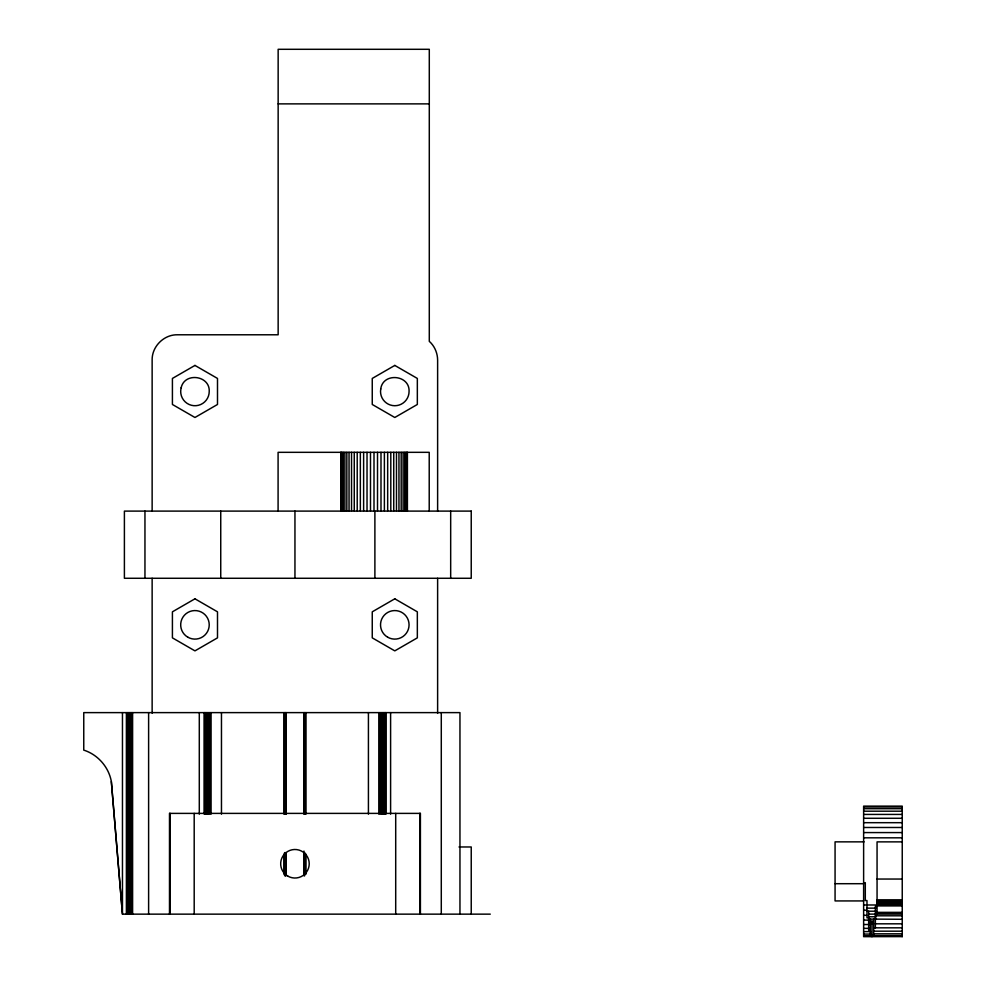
<?xml version="1.0" encoding="UTF-8"?>
<svg xmlns="http://www.w3.org/2000/svg" width="986" height="986" viewBox="0 0 986 986"><rect width="100%" height="100%" fill="white"/><g stroke="black" fill="none" stroke-linecap="round" stroke-linejoin="round"><path stroke-width="1.48" d="M278.151 103.875L429.292 103.875M863.625 806.992L902.239 806.992M863.625 808.705L902.239 808.705M863.625 811.195L902.239 811.195M863.625 814.424L902.239 814.424M863.625 818.281L902.239 818.281M863.625 822.681L902.239 822.681M863.625 827.488L902.239 827.488M863.625 832.578L902.239 832.578M863.625 837.817L902.239 837.817M864.081 841.859L835.068 841.859L835.068 900.933L863.625 900.933M902.239 841.871L877.059 841.871L877.059 913.923M459.008 846.974L471.234 846.974L471.234 914.145M877.059 879.044L902.239 879.044M863.625 882.704L865.301 882.704L865.301 900.538L866.977 900.538L866.977 917.843L868.654 917.843M835.068 883.702L863.625 883.702M877.059 899.935L902.239 899.935M877.059 900.625L902.239 900.625M877.059 901.45L902.239 901.45M877.059 902.387L902.239 902.387M877.059 903.447L902.239 903.447M877.059 904.63L902.239 904.63M863.625 904.988L866.595 904.988M866.977 904.988L877.713 904.988M877.059 905.912L902.239 905.912M877.059 906.282L875.371 906.282L875.371 927.826M866.977 908.143L876.184 908.143M863.625 910.214L866.595 910.214M866.977 911.212L876.295 911.212M877.059 912.432L902.239 912.432M877.059 912.666L902.239 912.666M877.059 913.455L902.239 913.455M875.371 913.923L902.239 913.923M490.276 914.145L122.461 914.145L111.344 781.59C108.793 767.083 97.799 754.549 83.761 750.124L83.761 712.619L459.957 712.619L459.957 914.145M868.654 914.121L876.295 914.121M863.625 915.304L866.595 915.304M875.371 915.797L902.239 915.797M868.654 916.77L876.295 916.77M868.654 919.1L876.418 919.1M902.239 919.297L873.695 919.112L873.695 934.728L872.018 934.728M863.625 920.111L869.566 920.111M870.342 921.047L873.374 921.047M870.342 922.563L873.374 922.563M870.342 923.586L873.695 923.586M875.371 923.82L902.239 923.82M863.625 924.511L869.566 924.511M873.695 927.826L902.239 927.826M863.625 928.368L869.566 928.368M870.342 930.168L868.654 930.168L868.654 911.212M873.695 931.191L902.239 931.191M863.625 931.597L871.045 931.597M873.695 933.816L902.239 933.816M863.625 934.087L871.045 934.087M872.018 935.64L902.239 935.64M863.625 935.8L871.045 935.8M872.018 936.306L870.342 936.306L870.342 919.1M902.239 936.614L863.625 936.663L863.625 806.129L902.239 806.129L902.239 936.7M111.344 781.59L122.461 914.145L122.461 712.619M872.018 923.586L872.018 936.7M450.676 511.105L450.676 578.277M441.284 712.619L441.284 914.145M437.624 511.105L437.624 359.976C437.525 352.963 434.567 346 429.292 341.341L429.292 49.3L278.151 49.3L278.151 334.784L177.332 334.784C163.861 334.55 151.906 346.505 152.14 359.976L152.14 511.105M437.624 578.277L437.624 713.396M429.218 511.105L429.218 452.327L278.089 452.327L278.089 511.105M420.406 914.145L420.406 813.388L169.493 813.388L169.493 914.145M420.147 813.388L420.147 914.145M419.826 813.388L419.826 914.145M407.403 452.327L407.403 511.105M406.861 452.327L406.861 510.699M405.949 452.327L405.949 510.699M404.691 452.327L404.691 510.699M403.089 452.327L403.089 510.699M401.179 452.327L401.179 510.699M398.96 452.327L398.96 510.699M396.483 452.327L396.483 510.699M395.706 813.388L395.706 914.145M393.747 452.327L393.747 510.699M390.801 452.327L390.801 510.699M390.604 712.619L390.604 814.153M387.671 452.327L387.671 510.699M385.748 712.619L385.748 814.153M385.637 712.619L385.637 814.153M385.329 712.619L385.329 814.153M384.823 712.619L384.823 814.153M384.38 452.327L384.38 510.699M384.121 712.619L384.121 814.153M383.271 712.619L383.271 814.153M382.285 712.619L382.285 814.153M381.188 712.619L381.188 814.153M380.99 452.327L380.99 510.699M380.017 712.619L380.017 814.153M378.809 712.619L378.809 814.153M377.515 452.327L377.515 510.699M374.89 511.105L374.89 578.277M374.002 452.327L374.002 510.699M370.49 452.327L370.49 510.699M368.419 712.619L368.419 814.153M367.026 452.327L367.026 510.699M363.624 452.327L363.624 510.699M360.346 452.327L360.346 510.699M357.215 452.327L357.215 510.699M354.257 452.327L354.257 510.699M351.534 452.327L351.534 510.699M349.044 452.327L349.044 510.699M346.838 452.327L346.838 510.699M344.915 452.327L344.915 510.699M343.325 452.327L343.325 510.699M342.068 452.327L342.068 510.699M341.156 452.327L341.156 510.699M340.799 452.327L340.799 511.105M305.993 712.619L305.993 814.153M305.993 854.147L305.993 874.151M305.278 712.619L305.278 814.153M305.278 854.147L305.278 874.151M304.711 712.619L304.711 814.153M304.711 852.607L304.711 875.679M304.292 712.619L304.292 814.153M304.292 852.607L304.292 875.679M303.959 712.619L304.045 814.153M303.959 851.066L303.959 875.679M294.95 511.105L294.95 578.277M285.94 712.619L285.94 814.153M285.94 852.607L285.94 875.679M285.854 712.619L285.854 814.153M285.854 852.607L285.854 875.679M285.595 712.619L285.595 814.153M285.595 852.607L285.595 875.679M285.176 712.619L285.176 814.153M285.176 852.607L285.176 875.679M284.609 712.619L284.609 814.153M284.609 852.607L284.609 875.679M283.906 712.619L283.906 814.153M283.906 854.147L283.906 874.151M221.468 712.619L221.468 814.153M220.741 511.105L220.741 578.277M211.078 712.619L211.078 814.153M209.87 712.619L209.87 814.153M208.712 712.619L208.712 814.153M207.615 712.619L207.615 814.153M206.616 712.619L206.616 814.153M205.766 712.619L205.766 814.153M205.076 712.619L205.076 814.153M204.558 712.619L204.558 814.153M204.25 712.619L204.25 814.153M199.295 712.619L199.295 814.153M194.193 813.388L194.193 914.145M170.073 813.388L170.073 914.145M169.752 813.388L169.752 914.145M152.14 578.277L152.14 713.211M148.615 712.619L148.615 914.145M144.954 511.105L144.954 578.277M132.605 712.619L132.605 914.145M132.025 712.619L132.025 914.145M131.384 712.619L131.384 914.145M130.67 712.619L130.67 914.145M129.905 712.619L129.905 914.145M129.092 712.619L129.092 914.145M128.229 712.619L128.229 914.145M127.33 712.619L127.33 914.145M126.393 712.619L126.393 914.145M380.744 388.977L380.522 391.454A14.272 14.272 0 0 0 394.794 405.727A14.272 14.272 0 0 0 409.067 391.454C409.905 374.655 382.839 372.215 380.744 388.977M181.165 387.769L180.906 388.977A14.272 14.272 0 0 0 193.712 405.677A14.272 14.272 0 0 0 209.229 391.454C210.055 375.395 184.542 371.969 181.165 387.769M194.957 365.424L172.414 378.439L172.414 404.47L194.957 417.485L217.499 404.47L217.499 378.439L194.957 365.424M394.794 365.424L372.252 378.439L372.252 404.47L394.794 417.485L417.337 404.47L417.337 378.439L394.794 365.424M194.957 598.81L172.414 611.825L172.414 637.856L194.957 650.871L217.499 637.856L217.499 611.825L194.957 598.81M394.794 598.81L372.252 611.825L372.252 637.856L394.794 650.871L417.337 637.856L417.337 611.825L394.794 598.81M471.234 511.105L124.396 511.105L124.396 578.277L471.234 578.277L471.234 511.105M187.821 637.202A14.272 14.272 0 0 0 209.229 624.841A14.272 14.272 0 0 0 187.821 612.479A14.272 14.272 0 0 0 187.821 637.202M387.658 637.202A14.272 14.272 0 0 0 409.067 624.841A14.272 14.272 0 0 0 387.658 612.479A14.272 14.272 0 0 0 387.658 637.202M287.813 876.123A14.272 14.272 0 0 0 309.222 863.761A14.272 14.272 0 0 0 287.813 851.399A14.272 14.272 0 0 0 287.813 876.123"/></g></svg>
